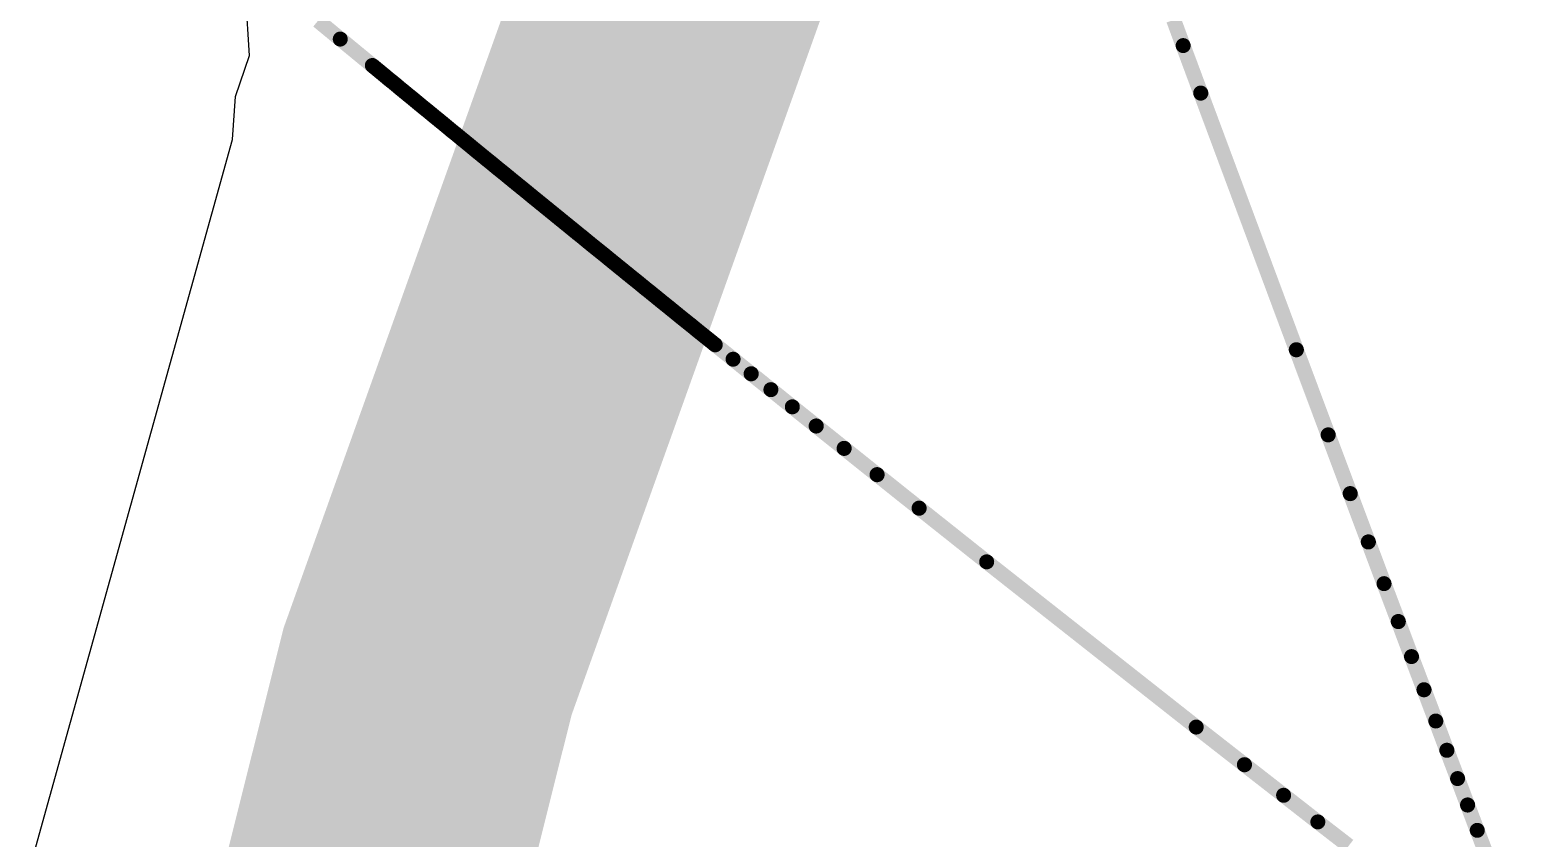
# Model space of a CAD drawing. Header units: inches. Extents: x -18 to 217, y -14 to 159.
# Drawn here: x 21.12 to 22.382, y 23.68 to 24.363 of the extents above; entities that cross this region are included whole.
import ezdxf

# ---------------------------------------------------------------- set-up
doc = ezdxf.new("R2010")
doc.units = ezdxf.units.IN
for name, color, linetype in [('Bottom Layer', 5, 'Continuous'), ('Dimension', 6, 'Continuous'), ('Fabrication', 76, 'Continuous'), ('Mechanical 4', 56, 'Continuous'), ('Top Overlay', 2, 'Continuous')]:
    doc.layers.add(name, color=color, linetype=linetype)

msp = doc.modelspace()

# ---------------------------------------------------------------- linework, layer by layer
at = {"layer": 'Bottom Layer'}
for p, q in [((21.3059, 24.3413), (21.3016, 24.4065)), ((21.2941, 24.3066), (21.3059, 24.3413)), ((21.2914, 24.2702), (21.2941, 24.3066)), ((21.0298, 23.3289), (21.2914, 24.2702))]:
    msp.add_line(p, q, dxfattribs=at)
at = {"layer": 'Dimension', "const_width": 0.254}
for points in [[(58.31, 19.467, 1), (13.31, 19.467, 1)], [(54.5603, 19.4669, 1), (17.0603, 19.4669, 1)]]:
    msp.add_lwpolyline(points, format="xyb", close=True, dxfattribs=at)
at = {"layer": 'Fabrication', "const_width": 0.0127}
for points in [[(53.1935, 31.3327, -1.1671), (15.6751, 13.587)], [(53.1935, 31.3327, -1.1671), (15.6751, 13.587)], [(53.1935, 31.3327, -1.1671), (15.6751, 13.587)], [(53.1935, 31.3327, -1.1671), (15.6751, 13.587)], [(54.5111, 31.1383, -1.205705), (14.1774, 15.55)], [(54.5111, 31.1383, -1.205705), (14.1774, 15.55)], [(46.0676, 30.4948, -1.250986), (21.846, 14.0738)], [(46.0676, 30.4948, -1.250986), (21.846, 14.0738)], [(46.0676, 30.4948, -1.250986), (21.846, 14.0738)], [(46.0676, 30.4948, -1.250986), (21.846, 14.0738)]]:
    msp.add_lwpolyline(points, format="xyb", dxfattribs=at)
for points in [[(21.3637, 24.3706), (21.3825, 24.3551)], [(21.3637, 24.3706), (21.3825, 24.3551)], [(22.0861, 24.3713), (22.0941, 24.3496)], [(22.0861, 24.3713), (22.0941, 24.3496)], [(21.3825, 24.3551), (21.4096, 24.3328)], [(21.3825, 24.3551), (21.4096, 24.3328)], [(22.0941, 24.3496), (22.109, 24.3095)], [(22.0941, 24.3496), (22.109, 24.3095)], [(21.4096, 24.3328), (21.4164, 24.3272)], [(21.4096, 24.3328), (21.4164, 24.3272)], [(21.4164, 24.3272), (21.4199, 24.3243)], [(21.4164, 24.3272), (21.4199, 24.3243)], [(21.4199, 24.3243), (21.4231, 24.3216)], [(21.4199, 24.3243), (21.4231, 24.3216)], [(21.4231, 24.3216), (21.4264, 24.319)], [(21.4231, 24.3216), (21.4264, 24.319)], [(21.4264, 24.319), (21.4297, 24.3163)], [(21.4264, 24.319), (21.4297, 24.3163)], [(21.4297, 24.3163), (21.4332, 24.3133)], [(21.4297, 24.3163), (21.4332, 24.3133)], [(21.4332, 24.3133), (21.4368, 24.3104)], [(21.4332, 24.3133), (21.4368, 24.3104)], [(21.4368, 24.3104), (21.4403, 24.3075)], [(21.4368, 24.3104), (21.4403, 24.3075)], [(21.4403, 24.3075), (21.4439, 24.3046)], [(21.4403, 24.3075), (21.4439, 24.3046)], [(22.109, 24.3095), (22.1897, 24.0928)], [(22.109, 24.3095), (22.1897, 24.0928)], [(21.4439, 24.3046), (21.4475, 24.3016)], [(21.4439, 24.3046), (21.4475, 24.3016)], [(21.4475, 24.3016), (21.4511, 24.2986)], [(21.4475, 24.3016), (21.4511, 24.2986)], [(21.4511, 24.2986), (21.4547, 24.2957)], [(21.4511, 24.2986), (21.4547, 24.2957)], [(21.4547, 24.2957), (21.4584, 24.2927)], [(21.4547, 24.2957), (21.4584, 24.2927)], [(21.4584, 24.2927), (21.462, 24.2897)], [(21.4584, 24.2927), (21.462, 24.2897)], [(21.462, 24.2897), (21.4657, 24.2867)], [(21.462, 24.2897), (21.4657, 24.2867)], [(21.4657, 24.2867), (21.4694, 24.2837)], [(21.4657, 24.2867), (21.4694, 24.2837)], [(21.4694, 24.2837), (21.473, 24.2807)], [(21.4694, 24.2837), (21.473, 24.2807)], [(21.473, 24.2807), (21.4767, 24.2776)], [(21.473, 24.2807), (21.4767, 24.2776)], [(21.4767, 24.2776), (21.4805, 24.2746)], [(21.4767, 24.2776), (21.4805, 24.2746)], [(21.4805, 24.2746), (21.4842, 24.2715)], [(21.4805, 24.2746), (21.4842, 24.2715)], [(21.4842, 24.2715), (21.4879, 24.2685)], [(21.4842, 24.2715), (21.4879, 24.2685)], [(21.4879, 24.2685), (21.4917, 24.2654)], [(21.4879, 24.2685), (21.4917, 24.2654)], [(21.4917, 24.2654), (21.4954, 24.2623)], [(21.4917, 24.2654), (21.4954, 24.2623)], [(21.4954, 24.2623), (21.4992, 24.2592)], [(21.4954, 24.2623), (21.4992, 24.2592)], [(21.4992, 24.2592), (21.503, 24.2561)], [(21.4992, 24.2592), (21.503, 24.2561)], [(21.503, 24.2561), (21.5068, 24.253)], [(21.503, 24.2561), (21.5068, 24.253)], [(21.5068, 24.253), (21.5109, 24.2497)], [(21.5068, 24.253), (21.5109, 24.2497)], [(21.5109, 24.2497), (21.515, 24.2463)], [(21.5109, 24.2497), (21.515, 24.2463)], [(21.515, 24.2463), (21.5191, 24.243)], [(21.515, 24.2463), (21.5191, 24.243)], [(21.5191, 24.243), (21.5233, 24.2396)], [(21.5191, 24.243), (21.5233, 24.2396)], [(21.5233, 24.2396), (21.5274, 24.2362)], [(21.5233, 24.2396), (21.5274, 24.2362)], [(21.5274, 24.2362), (21.5316, 24.2328)], [(21.5274, 24.2362), (21.5316, 24.2328)], [(21.5316, 24.2328), (21.5358, 24.2294)], [(21.5316, 24.2328), (21.5358, 24.2294)], [(21.5358, 24.2294), (21.54, 24.226)], [(21.5358, 24.2294), (21.54, 24.226)], [(21.54, 24.226), (21.5442, 24.2225)], [(21.54, 24.226), (21.5442, 24.2225)], [(21.5442, 24.2225), (21.5484, 24.2191)], [(21.5442, 24.2225), (21.5484, 24.2191)], [(21.5484, 24.2191), (21.5527, 24.2156)], [(21.5484, 24.2191), (21.5527, 24.2156)], [(21.5527, 24.2156), (21.5569, 24.2122)], [(21.5527, 24.2156), (21.5569, 24.2122)], [(21.5569, 24.2122), (21.5612, 24.2087)], [(21.5569, 24.2122), (21.5612, 24.2087)], [(21.5612, 24.2087), (21.5655, 24.2052)], [(21.5612, 24.2087), (21.5655, 24.2052)], [(21.5655, 24.2052), (21.5698, 24.2017)], [(21.5655, 24.2052), (21.5698, 24.2017)], [(21.5698, 24.2017), (21.5741, 24.1982)], [(21.5698, 24.2017), (21.5741, 24.1982)], [(21.5741, 24.1982), (21.5784, 24.1947)], [(21.5741, 24.1982), (21.5784, 24.1947)], [(21.5784, 24.1947), (21.5828, 24.1911)], [(21.5784, 24.1947), (21.5828, 24.1911)], [(21.5828, 24.1911), (21.5872, 24.1876)], [(21.5828, 24.1911), (21.5872, 24.1876)], [(21.5872, 24.1876), (21.5915, 24.184)], [(21.5872, 24.1876), (21.5915, 24.184)], [(21.5915, 24.184), (21.5962, 24.1802)], [(21.5915, 24.184), (21.5962, 24.1802)], [(21.5962, 24.1802), (21.6009, 24.1764)], [(21.5962, 24.1802), (21.6009, 24.1764)], [(21.6009, 24.1764), (21.6057, 24.1726)], [(21.6009, 24.1764), (21.6057, 24.1726)], [(21.6057, 24.1726), (21.6104, 24.1687)], [(21.6057, 24.1726), (21.6104, 24.1687)], [(21.6104, 24.1687), (21.6152, 24.1648)], [(21.6104, 24.1687), (21.6152, 24.1648)], [(21.6152, 24.1648), (21.6199, 24.161)], [(21.6152, 24.1648), (21.6199, 24.161)], [(21.6199, 24.161), (21.6247, 24.1571)], [(21.6199, 24.161), (21.6247, 24.1571)], [(21.6247, 24.1571), (21.6295, 24.1532)], [(21.6247, 24.1571), (21.6295, 24.1532)], [(21.6295, 24.1532), (21.6344, 24.1493)], [(21.6295, 24.1532), (21.6344, 24.1493)], [(21.6344, 24.1493), (21.6392, 24.1453)], [(21.6344, 24.1493), (21.6392, 24.1453)], [(21.6392, 24.1453), (21.6441, 24.1414)], [(21.6392, 24.1453), (21.6441, 24.1414)], [(21.6441, 24.1414), (21.6489, 24.1375)], [(21.6441, 24.1414), (21.6489, 24.1375)], [(21.6489, 24.1375), (21.6538, 24.1335)], [(21.6489, 24.1375), (21.6538, 24.1335)], [(21.6538, 24.1335), (21.6588, 24.1295)], [(21.6538, 24.1335), (21.6588, 24.1295)], [(21.6588, 24.1295), (21.6637, 24.1255)], [(21.6588, 24.1295), (21.6637, 24.1255)], [(21.6637, 24.1255), (21.6686, 24.1215)], [(21.6637, 24.1255), (21.6686, 24.1215)], [(21.6686, 24.1215), (21.6736, 24.1175)], [(21.6686, 24.1215), (21.6736, 24.1175)], [(21.6736, 24.1175), (21.6786, 24.1135)], [(21.6736, 24.1175), (21.6786, 24.1135)], [(21.6786, 24.1135), (21.6836, 24.1094)], [(21.6786, 24.1135), (21.6836, 24.1094)], [(21.6836, 24.1094), (21.6889, 24.1051)], [(21.6836, 24.1094), (21.6889, 24.1051)], [(21.6889, 24.1051), (21.6943, 24.1008)], [(21.6889, 24.1051), (21.6943, 24.1008)], [(21.6943, 24.1008), (21.699, 24.097)], [(21.6943, 24.1008), (21.699, 24.097)], [(21.699, 24.097), (21.7142, 24.0848)], [(21.699, 24.097), (21.7142, 24.0848)], [(22.1897, 24.0928), (22.2166, 24.0209)], [(22.1897, 24.0928), (22.2166, 24.0209)], [(21.7142, 24.0848), (21.7294, 24.0725)], [(21.7142, 24.0848), (21.7294, 24.0725)], [(21.7294, 24.0725), (21.7461, 24.0591)], [(21.7294, 24.0725), (21.7461, 24.0591)], [(21.7461, 24.0591), (21.7641, 24.0446)], [(21.7461, 24.0591), (21.7641, 24.0446)], [(21.7641, 24.0446), (21.7843, 24.0284)], [(21.7641, 24.0446), (21.7843, 24.0284)], [(21.7843, 24.0284), (21.8079, 24.0095)], [(21.7843, 24.0284), (21.8079, 24.0095)], [(22.2166, 24.0209), (22.2352, 23.9713)], [(22.2166, 24.0209), (22.2352, 23.9713)], [(21.8079, 24.0095), (21.8357, 23.9873)], [(21.8079, 24.0095), (21.8357, 23.9873)], [(21.8357, 23.9873), (21.8712, 23.959)], [(21.8357, 23.9873), (21.8712, 23.959)], [(22.2352, 23.9713), (22.2505, 23.9305)], [(22.2352, 23.9713), (22.2505, 23.9305)], [(21.8712, 23.959), (21.9282, 23.9137)], [(21.8712, 23.959), (21.9282, 23.9137)], [(22.2505, 23.9305), (22.2637, 23.8953)], [(22.2505, 23.9305), (22.2637, 23.8953)], [(21.9282, 23.9137), (22.1052, 23.7742)], [(21.9282, 23.9137), (22.1052, 23.7742)], [(22.2637, 23.8953), (22.2758, 23.8633)], [(22.2637, 23.8953), (22.2758, 23.8633)], [(22.2758, 23.8633), (22.2869, 23.8337)], [(22.2758, 23.8633), (22.2869, 23.8337)], [(22.2869, 23.8337), (22.2975, 23.8057)], [(22.2869, 23.8337), (22.2975, 23.8057)], [(22.2975, 23.8057), (22.3075, 23.7793)], [(22.2975, 23.8057), (22.3075, 23.7793)], [(22.3075, 23.7793), (22.3168, 23.7546)], [(22.3075, 23.7793), (22.3168, 23.7546)], [(22.1052, 23.7742), (22.1459, 23.7424)], [(22.1052, 23.7742), (22.1459, 23.7424)], [(22.3168, 23.7546), (22.3259, 23.7307)], [(22.3168, 23.7546), (22.3259, 23.7307)], [(22.1459, 23.7424), (22.179, 23.7166)], [(22.1459, 23.7424), (22.179, 23.7166)], [(22.3259, 23.7307), (22.3343, 23.7084)], [(22.3259, 23.7307), (22.3343, 23.7084)], [(22.179, 23.7166), (22.2078, 23.6941)], [(22.179, 23.7166), (22.2078, 23.6941)], [(22.3343, 23.7084), (22.3424, 23.687)], [(22.3343, 23.7084), (22.3424, 23.687)], [(22.2078, 23.6941), (22.2339, 23.6739)], [(22.2078, 23.6941), (22.2339, 23.6739)], [(22.3424, 23.687), (22.3506, 23.6655)], [(22.3424, 23.687), (22.3506, 23.6655)]]:
    msp.add_lwpolyline(points, dxfattribs=at)
at = {"layer": 'Fabrication', "const_width": 0.00635}
for points in [[(21.3793, 24.3551, 1), (21.3856, 24.3551, 1)], [(21.3793, 24.3551, 1), (21.3856, 24.3551, 1)], [(21.3793, 24.3551, 1), (21.3856, 24.3551, 1)], [(21.3793, 24.3551, 1), (21.3856, 24.3551, 1)], [(22.091, 24.3496, 1), (22.0973, 24.3496, 1)], [(22.091, 24.3496, 1), (22.0973, 24.3496, 1)], [(22.091, 24.3496, 1), (22.0973, 24.3496, 1)], [(22.091, 24.3496, 1), (22.0973, 24.3496, 1)], [(21.4064, 24.3328, 1), (21.4127, 24.3328, 1)], [(21.4064, 24.3328, 1), (21.4127, 24.3328, 1)], [(21.4064, 24.3328, 1), (21.4127, 24.3328, 1)], [(21.4064, 24.3328, 1), (21.4127, 24.3328, 1)], [(21.4132, 24.3272, 1), (21.4196, 24.3272, 1)], [(21.4132, 24.3272, 1), (21.4196, 24.3272, 1)], [(21.4132, 24.3272, 1), (21.4196, 24.3272, 1)], [(21.4132, 24.3272, 1), (21.4196, 24.3272, 1)], [(21.4167, 24.3243, 1), (21.4231, 24.3243, 1)], [(21.4167, 24.3243, 1), (21.4231, 24.3243, 1)], [(21.4167, 24.3243, 1), (21.4231, 24.3243, 1)], [(21.4167, 24.3243, 1), (21.4231, 24.3243, 1)], [(21.42, 24.3216, 1), (21.4263, 24.3216, 1)], [(21.42, 24.3216, 1), (21.4263, 24.3216, 1)], [(21.42, 24.3216, 1), (21.4263, 24.3216, 1)], [(21.42, 24.3216, 1), (21.4263, 24.3216, 1)], [(21.4232, 24.319, 1), (21.4296, 24.319, 1)], [(21.4232, 24.319, 1), (21.4296, 24.319, 1)], [(21.4232, 24.319, 1), (21.4296, 24.319, 1)], [(21.4232, 24.319, 1), (21.4296, 24.319, 1)], [(21.4265, 24.3163, 1), (21.4329, 24.3163, 1)], [(21.4265, 24.3163, 1), (21.4329, 24.3163, 1)], [(21.4265, 24.3163, 1), (21.4329, 24.3163, 1)], [(21.4265, 24.3163, 1), (21.4329, 24.3163, 1)], [(21.43, 24.3133, 1), (21.4364, 24.3133, 1)], [(21.43, 24.3133, 1), (21.4364, 24.3133, 1)], [(21.43, 24.3133, 1), (21.4364, 24.3133, 1)], [(21.43, 24.3133, 1), (21.4364, 24.3133, 1)], [(21.4336, 24.3104, 1), (21.44, 24.3104, 1)], [(21.4336, 24.3104, 1), (21.44, 24.3104, 1)], [(21.4336, 24.3104, 1), (21.44, 24.3104, 1)], [(21.4336, 24.3104, 1), (21.44, 24.3104, 1)], [(21.4372, 24.3075, 1), (21.4435, 24.3075, 1)], [(21.4372, 24.3075, 1), (21.4435, 24.3075, 1)], [(21.4372, 24.3075, 1), (21.4435, 24.3075, 1)], [(21.4372, 24.3075, 1), (21.4435, 24.3075, 1)], [(22.1058, 24.3095, 1), (22.1122, 24.3095, 1)], [(22.1058, 24.3095, 1), (22.1122, 24.3095, 1)], [(22.1058, 24.3095, 1), (22.1122, 24.3095, 1)], [(22.1058, 24.3095, 1), (22.1122, 24.3095, 1)], [(21.4408, 24.3046, 1), (21.4471, 24.3046, 1)], [(21.4408, 24.3046, 1), (21.4471, 24.3046, 1)], [(21.4408, 24.3046, 1), (21.4471, 24.3046, 1)], [(21.4408, 24.3046, 1), (21.4471, 24.3046, 1)], [(21.4443, 24.3016, 1), (21.4507, 24.3016, 1)], [(21.4443, 24.3016, 1), (21.4507, 24.3016, 1)], [(21.4443, 24.3016, 1), (21.4507, 24.3016, 1)], [(21.4443, 24.3016, 1), (21.4507, 24.3016, 1)], [(21.448, 24.2986, 1), (21.4543, 24.2986, 1)], [(21.448, 24.2986, 1), (21.4543, 24.2986, 1)], [(21.448, 24.2986, 1), (21.4543, 24.2986, 1)], [(21.448, 24.2986, 1), (21.4543, 24.2986, 1)], [(21.4516, 24.2957, 1), (21.4579, 24.2957, 1)], [(21.4516, 24.2957, 1), (21.4579, 24.2957, 1)], [(21.4516, 24.2957, 1), (21.4579, 24.2957, 1)], [(21.4516, 24.2957, 1), (21.4579, 24.2957, 1)], [(21.4552, 24.2927, 1), (21.4616, 24.2927, 1)], [(21.4552, 24.2927, 1), (21.4616, 24.2927, 1)], [(21.4552, 24.2927, 1), (21.4616, 24.2927, 1)], [(21.4552, 24.2927, 1), (21.4616, 24.2927, 1)], [(21.4589, 24.2897, 1), (21.4652, 24.2897, 1)], [(21.4589, 24.2897, 1), (21.4652, 24.2897, 1)], [(21.4589, 24.2897, 1), (21.4652, 24.2897, 1)], [(21.4589, 24.2897, 1), (21.4652, 24.2897, 1)], [(21.4625, 24.2867, 1), (21.4689, 24.2867, 1)], [(21.4625, 24.2867, 1), (21.4689, 24.2867, 1)], [(21.4625, 24.2867, 1), (21.4689, 24.2867, 1)], [(21.4625, 24.2867, 1), (21.4689, 24.2867, 1)], [(21.4662, 24.2837, 1), (21.4725, 24.2837, 1)], [(21.4662, 24.2837, 1), (21.4725, 24.2837, 1)], [(21.4662, 24.2837, 1), (21.4725, 24.2837, 1)], [(21.4662, 24.2837, 1), (21.4725, 24.2837, 1)], [(21.4699, 24.2807, 1), (21.4762, 24.2807, 1)], [(21.4699, 24.2807, 1), (21.4762, 24.2807, 1)], [(21.4699, 24.2807, 1), (21.4762, 24.2807, 1)], [(21.4699, 24.2807, 1), (21.4762, 24.2807, 1)], [(21.4736, 24.2776, 1), (21.4799, 24.2776, 1)], [(21.4736, 24.2776, 1), (21.4799, 24.2776, 1)], [(21.4736, 24.2776, 1), (21.4799, 24.2776, 1)], [(21.4736, 24.2776, 1), (21.4799, 24.2776, 1)], [(21.4773, 24.2746, 1), (21.4836, 24.2746, 1)], [(21.4773, 24.2746, 1), (21.4836, 24.2746, 1)], [(21.4773, 24.2746, 1), (21.4836, 24.2746, 1)], [(21.4773, 24.2746, 1), (21.4836, 24.2746, 1)], [(21.481, 24.2715, 1), (21.4874, 24.2715, 1)], [(21.481, 24.2715, 1), (21.4874, 24.2715, 1)], [(21.481, 24.2715, 1), (21.4874, 24.2715, 1)], [(21.481, 24.2715, 1), (21.4874, 24.2715, 1)], [(21.4848, 24.2685, 1), (21.4911, 24.2685, 1)], [(21.4848, 24.2685, 1), (21.4911, 24.2685, 1)], [(21.4848, 24.2685, 1), (21.4911, 24.2685, 1)], [(21.4848, 24.2685, 1), (21.4911, 24.2685, 1)], [(21.4885, 24.2654, 1), (21.4949, 24.2654, 1)], [(21.4885, 24.2654, 1), (21.4949, 24.2654, 1)], [(21.4885, 24.2654, 1), (21.4949, 24.2654, 1)], [(21.4885, 24.2654, 1), (21.4949, 24.2654, 1)], [(21.4923, 24.2623, 1), (21.4986, 24.2623, 1)], [(21.4923, 24.2623, 1), (21.4986, 24.2623, 1)], [(21.4923, 24.2623, 1), (21.4986, 24.2623, 1)], [(21.4923, 24.2623, 1), (21.4986, 24.2623, 1)], [(21.496, 24.2592, 1), (21.5024, 24.2592, 1)], [(21.496, 24.2592, 1), (21.5024, 24.2592, 1)], [(21.496, 24.2592, 1), (21.5024, 24.2592, 1)], [(21.496, 24.2592, 1), (21.5024, 24.2592, 1)], [(21.4998, 24.2561, 1), (21.5062, 24.2561, 1)], [(21.4998, 24.2561, 1), (21.5062, 24.2561, 1)], [(21.4998, 24.2561, 1), (21.5062, 24.2561, 1)], [(21.4998, 24.2561, 1), (21.5062, 24.2561, 1)], [(21.5036, 24.253, 1), (21.51, 24.253, 1)], [(21.5036, 24.253, 1), (21.51, 24.253, 1)], [(21.5036, 24.253, 1), (21.51, 24.253, 1)], [(21.5036, 24.253, 1), (21.51, 24.253, 1)], [(21.5077, 24.2497, 1), (21.5141, 24.2497, 1)], [(21.5077, 24.2497, 1), (21.5141, 24.2497, 1)], [(21.5077, 24.2497, 1), (21.5141, 24.2497, 1)], [(21.5077, 24.2497, 1), (21.5141, 24.2497, 1)], [(21.5118, 24.2463, 1), (21.5182, 24.2463, 1)], [(21.5118, 24.2463, 1), (21.5182, 24.2463, 1)], [(21.5118, 24.2463, 1), (21.5182, 24.2463, 1)], [(21.5118, 24.2463, 1), (21.5182, 24.2463, 1)], [(21.516, 24.243, 1), (21.5223, 24.243, 1)], [(21.516, 24.243, 1), (21.5223, 24.243, 1)], [(21.516, 24.243, 1), (21.5223, 24.243, 1)], [(21.516, 24.243, 1), (21.5223, 24.243, 1)], [(21.5201, 24.2396, 1), (21.5265, 24.2396, 1)], [(21.5201, 24.2396, 1), (21.5265, 24.2396, 1)], [(21.5201, 24.2396, 1), (21.5265, 24.2396, 1)], [(21.5201, 24.2396, 1), (21.5265, 24.2396, 1)], [(21.5243, 24.2362, 1), (21.5306, 24.2362, 1)], [(21.5243, 24.2362, 1), (21.5306, 24.2362, 1)], [(21.5243, 24.2362, 1), (21.5306, 24.2362, 1)], [(21.5243, 24.2362, 1), (21.5306, 24.2362, 1)], [(21.5284, 24.2328, 1), (21.5348, 24.2328, 1)], [(21.5284, 24.2328, 1), (21.5348, 24.2328, 1)], [(21.5284, 24.2328, 1), (21.5348, 24.2328, 1)], [(21.5284, 24.2328, 1), (21.5348, 24.2328, 1)], [(21.5326, 24.2294, 1), (21.539, 24.2294, 1)], [(21.5326, 24.2294, 1), (21.539, 24.2294, 1)], [(21.5326, 24.2294, 1), (21.539, 24.2294, 1)], [(21.5326, 24.2294, 1), (21.539, 24.2294, 1)], [(21.5368, 24.226, 1), (21.5432, 24.226, 1)], [(21.5368, 24.226, 1), (21.5432, 24.226, 1)], [(21.5368, 24.226, 1), (21.5432, 24.226, 1)], [(21.5368, 24.226, 1), (21.5432, 24.226, 1)], [(21.541, 24.2225, 1), (21.5474, 24.2225, 1)], [(21.541, 24.2225, 1), (21.5474, 24.2225, 1)], [(21.541, 24.2225, 1), (21.5474, 24.2225, 1)], [(21.541, 24.2225, 1), (21.5474, 24.2225, 1)], [(21.5452, 24.2191, 1), (21.5516, 24.2191, 1)], [(21.5452, 24.2191, 1), (21.5516, 24.2191, 1)], [(21.5452, 24.2191, 1), (21.5516, 24.2191, 1)], [(21.5452, 24.2191, 1), (21.5516, 24.2191, 1)], [(21.5495, 24.2156, 1), (21.5558, 24.2156, 1)], [(21.5495, 24.2156, 1), (21.5558, 24.2156, 1)], [(21.5495, 24.2156, 1), (21.5558, 24.2156, 1)], [(21.5495, 24.2156, 1), (21.5558, 24.2156, 1)], [(21.5537, 24.2122, 1), (21.5601, 24.2122, 1)], [(21.5537, 24.2122, 1), (21.5601, 24.2122, 1)], [(21.5537, 24.2122, 1), (21.5601, 24.2122, 1)], [(21.5537, 24.2122, 1), (21.5601, 24.2122, 1)], [(21.558, 24.2087, 1), (21.5644, 24.2087, 1)], [(21.558, 24.2087, 1), (21.5644, 24.2087, 1)], [(21.558, 24.2087, 1), (21.5644, 24.2087, 1)], [(21.558, 24.2087, 1), (21.5644, 24.2087, 1)], [(21.5623, 24.2052, 1), (21.5687, 24.2052, 1)], [(21.5623, 24.2052, 1), (21.5687, 24.2052, 1)], [(21.5623, 24.2052, 1), (21.5687, 24.2052, 1)], [(21.5623, 24.2052, 1), (21.5687, 24.2052, 1)], [(21.5666, 24.2017, 1), (21.573, 24.2017, 1)], [(21.5666, 24.2017, 1), (21.573, 24.2017, 1)], [(21.5666, 24.2017, 1), (21.573, 24.2017, 1)], [(21.5666, 24.2017, 1), (21.573, 24.2017, 1)], [(21.5709, 24.1982, 1), (21.5773, 24.1982, 1)], [(21.5709, 24.1982, 1), (21.5773, 24.1982, 1)], [(21.5709, 24.1982, 1), (21.5773, 24.1982, 1)], [(21.5709, 24.1982, 1), (21.5773, 24.1982, 1)], [(21.5753, 24.1947, 1), (21.5816, 24.1947, 1)], [(21.5753, 24.1947, 1), (21.5816, 24.1947, 1)], [(21.5753, 24.1947, 1), (21.5816, 24.1947, 1)], [(21.5753, 24.1947, 1), (21.5816, 24.1947, 1)], [(21.5796, 24.1911, 1), (21.586, 24.1911, 1)], [(21.5796, 24.1911, 1), (21.586, 24.1911, 1)], [(21.5796, 24.1911, 1), (21.586, 24.1911, 1)], [(21.5796, 24.1911, 1), (21.586, 24.1911, 1)], [(21.584, 24.1876, 1), (21.5903, 24.1876, 1)], [(21.584, 24.1876, 1), (21.5903, 24.1876, 1)], [(21.584, 24.1876, 1), (21.5903, 24.1876, 1)], [(21.584, 24.1876, 1), (21.5903, 24.1876, 1)], [(21.5884, 24.184, 1), (21.5947, 24.184, 1)], [(21.5884, 24.184, 1), (21.5947, 24.184, 1)], [(21.5884, 24.184, 1), (21.5947, 24.184, 1)], [(21.5884, 24.184, 1), (21.5947, 24.184, 1)], [(21.5931, 24.1802, 1), (21.5994, 24.1802, 1)], [(21.5931, 24.1802, 1), (21.5994, 24.1802, 1)], [(21.5931, 24.1802, 1), (21.5994, 24.1802, 1)], [(21.5931, 24.1802, 1), (21.5994, 24.1802, 1)], [(21.5978, 24.1764, 1), (21.6041, 24.1764, 1)], [(21.5978, 24.1764, 1), (21.6041, 24.1764, 1)], [(21.5978, 24.1764, 1), (21.6041, 24.1764, 1)], [(21.5978, 24.1764, 1), (21.6041, 24.1764, 1)], [(21.6025, 24.1726, 1), (21.6088, 24.1726, 1)], [(21.6025, 24.1726, 1), (21.6088, 24.1726, 1)], [(21.6025, 24.1726, 1), (21.6088, 24.1726, 1)], [(21.6025, 24.1726, 1), (21.6088, 24.1726, 1)], [(21.6072, 24.1687, 1), (21.6136, 24.1687, 1)], [(21.6072, 24.1687, 1), (21.6136, 24.1687, 1)], [(21.6072, 24.1687, 1), (21.6136, 24.1687, 1)], [(21.6072, 24.1687, 1), (21.6136, 24.1687, 1)], [(21.612, 24.1648, 1), (21.6183, 24.1648, 1)], [(21.612, 24.1648, 1), (21.6183, 24.1648, 1)], [(21.612, 24.1648, 1), (21.6183, 24.1648, 1)], [(21.612, 24.1648, 1), (21.6183, 24.1648, 1)], [(21.6168, 24.161, 1), (21.6231, 24.161, 1)], [(21.6168, 24.161, 1), (21.6231, 24.161, 1)], [(21.6168, 24.161, 1), (21.6231, 24.161, 1)], [(21.6168, 24.161, 1), (21.6231, 24.161, 1)], [(21.6215, 24.1571, 1), (21.6279, 24.1571, 1)], [(21.6215, 24.1571, 1), (21.6279, 24.1571, 1)], [(21.6215, 24.1571, 1), (21.6279, 24.1571, 1)], [(21.6215, 24.1571, 1), (21.6279, 24.1571, 1)], [(21.6264, 24.1532, 1), (21.6327, 24.1532, 1)], [(21.6264, 24.1532, 1), (21.6327, 24.1532, 1)], [(21.6264, 24.1532, 1), (21.6327, 24.1532, 1)], [(21.6264, 24.1532, 1), (21.6327, 24.1532, 1)], [(21.6312, 24.1493, 1), (21.6375, 24.1493, 1)], [(21.6312, 24.1493, 1), (21.6375, 24.1493, 1)], [(21.6312, 24.1493, 1), (21.6375, 24.1493, 1)], [(21.6312, 24.1493, 1), (21.6375, 24.1493, 1)], [(21.636, 24.1453, 1), (21.6424, 24.1453, 1)], [(21.636, 24.1453, 1), (21.6424, 24.1453, 1)], [(21.636, 24.1453, 1), (21.6424, 24.1453, 1)], [(21.636, 24.1453, 1), (21.6424, 24.1453, 1)], [(21.6409, 24.1414, 1), (21.6472, 24.1414, 1)], [(21.6409, 24.1414, 1), (21.6472, 24.1414, 1)], [(21.6409, 24.1414, 1), (21.6472, 24.1414, 1)], [(21.6409, 24.1414, 1), (21.6472, 24.1414, 1)], [(21.6458, 24.1375, 1), (21.6521, 24.1375, 1)], [(21.6458, 24.1375, 1), (21.6521, 24.1375, 1)], [(21.6458, 24.1375, 1), (21.6521, 24.1375, 1)], [(21.6458, 24.1375, 1), (21.6521, 24.1375, 1)], [(21.6507, 24.1335, 1), (21.657, 24.1335, 1)], [(21.6507, 24.1335, 1), (21.657, 24.1335, 1)], [(21.6507, 24.1335, 1), (21.657, 24.1335, 1)], [(21.6507, 24.1335, 1), (21.657, 24.1335, 1)], [(21.6556, 24.1295, 1), (21.6619, 24.1295, 1)], [(21.6556, 24.1295, 1), (21.6619, 24.1295, 1)], [(21.6556, 24.1295, 1), (21.6619, 24.1295, 1)], [(21.6556, 24.1295, 1), (21.6619, 24.1295, 1)], [(21.6605, 24.1255, 1), (21.6669, 24.1255, 1)], [(21.6605, 24.1255, 1), (21.6669, 24.1255, 1)], [(21.6605, 24.1255, 1), (21.6669, 24.1255, 1)], [(21.6605, 24.1255, 1), (21.6669, 24.1255, 1)], [(21.6655, 24.1215, 1), (21.6718, 24.1215, 1)], [(21.6655, 24.1215, 1), (21.6718, 24.1215, 1)], [(21.6655, 24.1215, 1), (21.6718, 24.1215, 1)], [(21.6655, 24.1215, 1), (21.6718, 24.1215, 1)], [(21.6704, 24.1175, 1), (21.6768, 24.1175, 1)], [(21.6704, 24.1175, 1), (21.6768, 24.1175, 1)], [(21.6704, 24.1175, 1), (21.6768, 24.1175, 1)], [(21.6704, 24.1175, 1), (21.6768, 24.1175, 1)], [(21.6754, 24.1135, 1), (21.6818, 24.1135, 1)], [(21.6754, 24.1135, 1), (21.6818, 24.1135, 1)], [(21.6754, 24.1135, 1), (21.6818, 24.1135, 1)], [(21.6754, 24.1135, 1), (21.6818, 24.1135, 1)], [(21.6804, 24.1094, 1), (21.6868, 24.1094, 1)], [(21.6804, 24.1094, 1), (21.6868, 24.1094, 1)], [(21.6804, 24.1094, 1), (21.6868, 24.1094, 1)], [(21.6804, 24.1094, 1), (21.6868, 24.1094, 1)], [(21.6857, 24.1051, 1), (21.6921, 24.1051, 1)], [(21.6857, 24.1051, 1), (21.6921, 24.1051, 1)], [(21.6857, 24.1051, 1), (21.6921, 24.1051, 1)], [(21.6857, 24.1051, 1), (21.6921, 24.1051, 1)], [(21.6911, 24.1008, 1), (21.6974, 24.1008, 1)], [(21.6911, 24.1008, 1), (21.6974, 24.1008, 1)], [(21.6911, 24.1008, 1), (21.6974, 24.1008, 1)], [(21.6911, 24.1008, 1), (21.6974, 24.1008, 1)], [(21.6958, 24.097, 1), (21.7022, 24.097, 1)], [(21.6958, 24.097, 1), (21.7022, 24.097, 1)], [(21.6958, 24.097, 1), (21.7022, 24.097, 1)], [(21.6958, 24.097, 1), (21.7022, 24.097, 1)], [(22.1865, 24.0928, 1), (22.1929, 24.0928, 1)], [(22.1865, 24.0928, 1), (22.1929, 24.0928, 1)], [(22.1865, 24.0928, 1), (22.1929, 24.0928, 1)], [(22.1865, 24.0928, 1), (22.1929, 24.0928, 1)], [(21.711, 24.0848, 1), (21.7173, 24.0848, 1)], [(21.711, 24.0848, 1), (21.7173, 24.0848, 1)], [(21.711, 24.0848, 1), (21.7173, 24.0848, 1)], [(21.711, 24.0848, 1), (21.7173, 24.0848, 1)], [(21.7262, 24.0725, 1), (21.7326, 24.0725, 1)], [(21.7262, 24.0725, 1), (21.7326, 24.0725, 1)], [(21.7262, 24.0725, 1), (21.7326, 24.0725, 1)], [(21.7262, 24.0725, 1), (21.7326, 24.0725, 1)], [(21.7429, 24.0591, 1), (21.7492, 24.0591, 1)], [(21.7429, 24.0591, 1), (21.7492, 24.0591, 1)], [(21.7429, 24.0591, 1), (21.7492, 24.0591, 1)], [(21.7429, 24.0591, 1), (21.7492, 24.0591, 1)], [(21.761, 24.0446, 1), (21.7673, 24.0446, 1)], [(21.761, 24.0446, 1), (21.7673, 24.0446, 1)], [(21.761, 24.0446, 1), (21.7673, 24.0446, 1)], [(21.761, 24.0446, 1), (21.7673, 24.0446, 1)], [(21.7811, 24.0284, 1), (21.7875, 24.0284, 1)], [(21.7811, 24.0284, 1), (21.7875, 24.0284, 1)], [(21.7811, 24.0284, 1), (21.7875, 24.0284, 1)], [(21.7811, 24.0284, 1), (21.7875, 24.0284, 1)], [(22.2134, 24.0209, 1), (22.2198, 24.0209, 1)], [(22.2134, 24.0209, 1), (22.2198, 24.0209, 1)], [(22.2134, 24.0209, 1), (22.2198, 24.0209, 1)], [(22.2134, 24.0209, 1), (22.2198, 24.0209, 1)], [(21.8047, 24.0095, 1), (21.8111, 24.0095, 1)], [(21.8047, 24.0095, 1), (21.8111, 24.0095, 1)], [(21.8047, 24.0095, 1), (21.8111, 24.0095, 1)], [(21.8047, 24.0095, 1), (21.8111, 24.0095, 1)], [(21.8325, 23.9873, 1), (21.8389, 23.9873, 1)], [(21.8325, 23.9873, 1), (21.8389, 23.9873, 1)], [(21.8325, 23.9873, 1), (21.8389, 23.9873, 1)], [(21.8325, 23.9873, 1), (21.8389, 23.9873, 1)], [(22.232, 23.9713, 1), (22.2384, 23.9713, 1)], [(22.232, 23.9713, 1), (22.2384, 23.9713, 1)], [(22.232, 23.9713, 1), (22.2384, 23.9713, 1)], [(22.232, 23.9713, 1), (22.2384, 23.9713, 1)], [(21.868, 23.959, 1), (21.8744, 23.959, 1)], [(21.868, 23.959, 1), (21.8744, 23.959, 1)], [(21.868, 23.959, 1), (21.8744, 23.959, 1)], [(21.868, 23.959, 1), (21.8744, 23.959, 1)], [(22.2473, 23.9305, 1), (22.2537, 23.9305, 1)], [(22.2473, 23.9305, 1), (22.2537, 23.9305, 1)], [(22.2473, 23.9305, 1), (22.2537, 23.9305, 1)], [(22.2473, 23.9305, 1), (22.2537, 23.9305, 1)], [(21.9251, 23.9137, 1), (21.9314, 23.9137, 1)], [(21.9251, 23.9137, 1), (21.9314, 23.9137, 1)], [(21.9251, 23.9137, 1), (21.9314, 23.9137, 1)], [(21.9251, 23.9137, 1), (21.9314, 23.9137, 1)], [(22.2606, 23.8953, 1), (22.2669, 23.8953, 1)], [(22.2606, 23.8953, 1), (22.2669, 23.8953, 1)], [(22.2606, 23.8953, 1), (22.2669, 23.8953, 1)], [(22.2606, 23.8953, 1), (22.2669, 23.8953, 1)], [(22.2726, 23.8633, 1), (22.279, 23.8633, 1)], [(22.2726, 23.8633, 1), (22.279, 23.8633, 1)], [(22.2726, 23.8633, 1), (22.279, 23.8633, 1)], [(22.2726, 23.8633, 1), (22.279, 23.8633, 1)], [(22.2838, 23.8337, 1), (22.2901, 23.8337, 1)], [(22.2838, 23.8337, 1), (22.2901, 23.8337, 1)], [(22.2838, 23.8337, 1), (22.2901, 23.8337, 1)], [(22.2838, 23.8337, 1), (22.2901, 23.8337, 1)], [(22.2943, 23.8057, 1), (22.3007, 23.8057, 1)], [(22.2943, 23.8057, 1), (22.3007, 23.8057, 1)], [(22.2943, 23.8057, 1), (22.3007, 23.8057, 1)], [(22.2943, 23.8057, 1), (22.3007, 23.8057, 1)], [(22.3043, 23.7793, 1), (22.3106, 23.7793, 1)], [(22.3043, 23.7793, 1), (22.3106, 23.7793, 1)], [(22.3043, 23.7793, 1), (22.3106, 23.7793, 1)], [(22.3043, 23.7793, 1), (22.3106, 23.7793, 1)], [(22.102, 23.7742, 1), (22.1083, 23.7742, 1)], [(22.102, 23.7742, 1), (22.1083, 23.7742, 1)], [(22.102, 23.7742, 1), (22.1083, 23.7742, 1)], [(22.102, 23.7742, 1), (22.1083, 23.7742, 1)], [(22.3136, 23.7546, 1), (22.32, 23.7546, 1)], [(22.3136, 23.7546, 1), (22.32, 23.7546, 1)], [(22.3136, 23.7546, 1), (22.32, 23.7546, 1)], [(22.3136, 23.7546, 1), (22.32, 23.7546, 1)], [(22.1427, 23.7424, 1), (22.1491, 23.7424, 1)], [(22.1427, 23.7424, 1), (22.1491, 23.7424, 1)], [(22.1427, 23.7424, 1), (22.1491, 23.7424, 1)], [(22.1427, 23.7424, 1), (22.1491, 23.7424, 1)], [(22.3227, 23.7307, 1), (22.329, 23.7307, 1)], [(22.3227, 23.7307, 1), (22.329, 23.7307, 1)], [(22.3227, 23.7307, 1), (22.329, 23.7307, 1)], [(22.3227, 23.7307, 1), (22.329, 23.7307, 1)], [(22.1758, 23.7166, 1), (22.1821, 23.7166, 1)], [(22.1758, 23.7166, 1), (22.1821, 23.7166, 1)], [(22.1758, 23.7166, 1), (22.1821, 23.7166, 1)], [(22.1758, 23.7166, 1), (22.1821, 23.7166, 1)], [(22.3311, 23.7084, 1), (22.3375, 23.7084, 1)], [(22.3311, 23.7084, 1), (22.3375, 23.7084, 1)], [(22.3311, 23.7084, 1), (22.3375, 23.7084, 1)], [(22.3311, 23.7084, 1), (22.3375, 23.7084, 1)], [(22.2047, 23.6941, 1), (22.211, 23.6941, 1)], [(22.2047, 23.6941, 1), (22.211, 23.6941, 1)], [(22.2047, 23.6941, 1), (22.211, 23.6941, 1)], [(22.2047, 23.6941, 1), (22.211, 23.6941, 1)], [(22.3393, 23.687, 1), (22.3456, 23.687, 1)], [(22.3393, 23.687, 1), (22.3456, 23.687, 1)], [(22.3393, 23.687, 1), (22.3456, 23.687, 1)], [(22.3393, 23.687, 1), (22.3456, 23.687, 1)]]:
    msp.add_lwpolyline(points, format="xyb", close=True, dxfattribs=at)
at = {"layer": 'Mechanical 4', "const_width": 0.0127}
for points in [[(50.811, 19.55, 1), (20.811, 19.55, 1)], [(50.811, 19.55, 1), (20.811, 19.55, 1)], [(50.811, 19.55, 1), (20.811, 19.55, 1)], [(50.811, 19.55, 1), (20.811, 19.55, 1)], [(50.8248, 19.5385, 1), (20.8248, 19.5385, 1)], [(50.8248, 19.5385, 1), (20.8248, 19.5385, 1)], [(50.8248, 19.5385, 1), (20.8248, 19.5385, 1)], [(50.8248, 19.5385, 1), (20.8248, 19.5385, 1)]]:
    msp.add_lwpolyline(points, format="xyb", close=True, dxfattribs=at)
at = {"layer": 'Top Overlay', "const_width": 0.254}
msp.add_lwpolyline([(50.8104, 19.4669, 1), (20.8103, 19.4669, 1)], format="xyb", close=True, dxfattribs=at)

doc.saveas('drawing.dxf')
